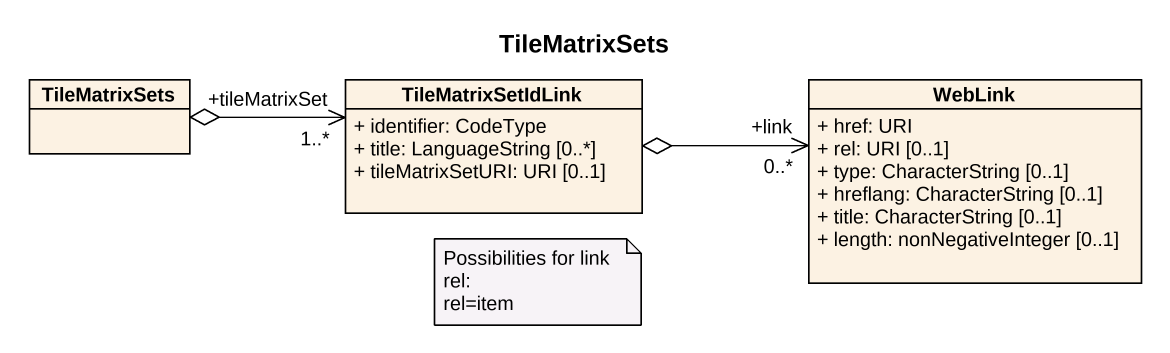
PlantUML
@startuml
title TileMatrixSets
hide circle
hide empty members
skinparam classAttributeIconSize 0
class TileMatrixSets
class TileMatrixSetIdLink {
  + identifier: CodeType
  + title: LanguageString [0..*]
  + tileMatrixSetURI: URI [0..1]
}
class WebLink {
  + href: URI
  + rel: URI [0..1]
  + type: CharacterString [0..1]
  + hreflang: CharacterString [0..1]
  + title: CharacterString [0..1]
  + length: nonNegativeInteger [0..1]
}
TileMatrixSetIdLink "+tileMatrixSet\n1..*" <-left-o TileMatrixSets
WebLink "+link\n0..*" <-left-o TileMatrixSetIdLink
note as N1
  Possibilities for link rel:
  rel=item
end note
@enduml
